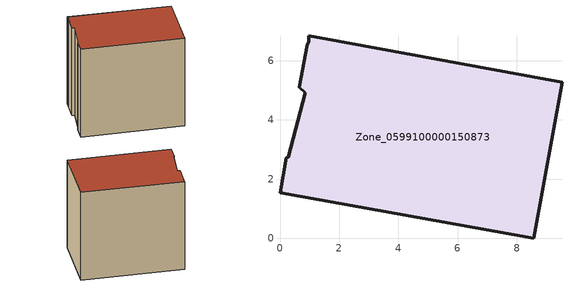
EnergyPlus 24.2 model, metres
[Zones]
Zone_0599100000150873
 floor ground (C_G): 0.65,5.1 0.91,6.54 0.98,6.64 0.97,6.84 9.53,5.27 8.57,0 0,1.53 0.22,2.71 0.29,2.74 0.85,4.92 z0
 wall outside (C_F): 0.22,2.71 0,1.53 8.57,0 9.53,5.27 0.97,6.84 0.98,6.64 0.91,6.54 0.65,5.1 0.85,4.92 0.29,2.74 0.22,2.71 z0:8.31
 roof outside (C_R): 0.85,4.92 0.29,2.74 0.22,2.71 0,1.53 8.57,0 9.53,5.27 0.97,6.84 0.98,6.64 0.91,6.54 0.65,5.1 z8.31
[BUILDING]
Pand.0599100000150873: North Axis=0; Terrain=City; Loads Convergence Tolerance Value=0.04; Temperature Convergence Tolerance Value=0.4; Solar Distribution=FullExterior; Maximum Number of Warmup Days=25; Minimum Number of Warmup Days=1
[Site:Location]
Rotterdam.The.Hague.AP_ZH_NLD Design_Conditions: Latitude=51.96; Longitude=4.45; Time Zone=1; Elevation=-4.5
[SITE:GROUNDTEMPERATURE:BUILDINGSURFACE]
18, 18, 18, 18, 18, 18, 18, 18, 18, 18, 18, 18
[MATERIAL] Thermal Absorptance=0.9; Solar Absorptance=0.7; Visible Absorptance=0.7
Name | Roughness | Thickness | Conductivity | Density | Specific Heat
G.TI.1975-1991 | MediumSmooth | 0.15 | 0.288461 | 540 | 1210
F.TI.1975-1991 | Rough | 0.3 | 0.230769 | 1920 | 840
R.TI.1975-1991 | MediumRough | 0.2 | 0.153846 | 1500 | 1000
[CONSTRUCTION]
C_G: G.TI.1975-1991
C_F: F.TI.1975-1991
C_R: R.TI.1975-1991
[ZONE]
Zone_0599100000150873: Type=1; Multiplier=1; Ceiling Height=Autocalculate; Volume=Autocalculate; Floor Area=autocalculate; Part of Total Floor Area=Yes
[ZONEINFILTRATION:DESIGNFLOWRATE]
Infil_Zone_0599100000150873: Zone or ZoneList or Space or SpaceList=Zone_0599100000150873; Schedule=AlwaysOn; Design Flow Rate Calculation Method=Flow/Area; Flow Rate per Floor Area=0.003; Constant Term Coefficient=1; Temperature Term Coefficient=0; Velocity Term Coefficient=0; Velocity Squared Term Coefficient=0
[HVACTEMPLATE:ZONE:IDEALLOADSAIRSYSTEM]
Zone_0599100000150873: Maximum Heating Supply Air Temperature=50; Minimum Cooling Supply Air Temperature=13; Maximum Heating Supply Air Humidity Ratio=0.0156; Minimum Cooling Supply Air Humidity Ratio=0.0077; Heating Limit=NoLimit; Cooling Limit=NoLimit; Dehumidification Control Type=ConstantSensibleHeatRatio; Cooling Sensible Heat Ratio=0.7; Dehumidification Setpoint=60; Humidification Control Type=None; Humidification Setpoint=30; Outdoor Air Method=None; Outdoor Air Flow Rate per Person=0.00944; Outdoor Air Flow Rate per Zone Floor Area=0; Outdoor Air Flow Rate per Zone=0; Demand Controlled Ventilation Type=None; Outdoor Air Economizer Type=NoEconomizer; Heat Recovery Type=None; Sensible Heat Recovery Effectiveness=0.7; Latent Heat Recovery Effectiveness=0.65
[ZONECONTROL:THERMOSTAT]
ThermostatControl_Zone_0599100000150873: Zone or ZoneList=Zone_0599100000150873; Control Type Schedule=DualSetpointControlType; Control 1=Thermostat_Zone_0599100000150873; Temperature Difference Between Cutout And Setpoint=0
[THERMOSTATSETPOINT:DUALSETPOINT]
Thermostat_Zone_0599100000150873: Heating Setpoint Temperature Schedule=HeatingSetpoint_Zone_0599100000150873; Cooling Setpoint Temperature Schedule=CoolingSetpoint_Zone_0599100000150873
[SCHEDULE:COMPACT]
HeatingSetpoint_Zone_0599100000150873: Through: 12/31, For: AllDays, Until: 24:00, 21
CoolingSetpoint_Zone_0599100000150873: Through: 12/31, For: AllDays, Until: 24:00, 24
DualSetpointControlType: Through: 12/31, For: AllDays, Until: 24:00, 4
AlwaysOn: Through: 12/31, For: AllDays, Until: 24:00, 1
